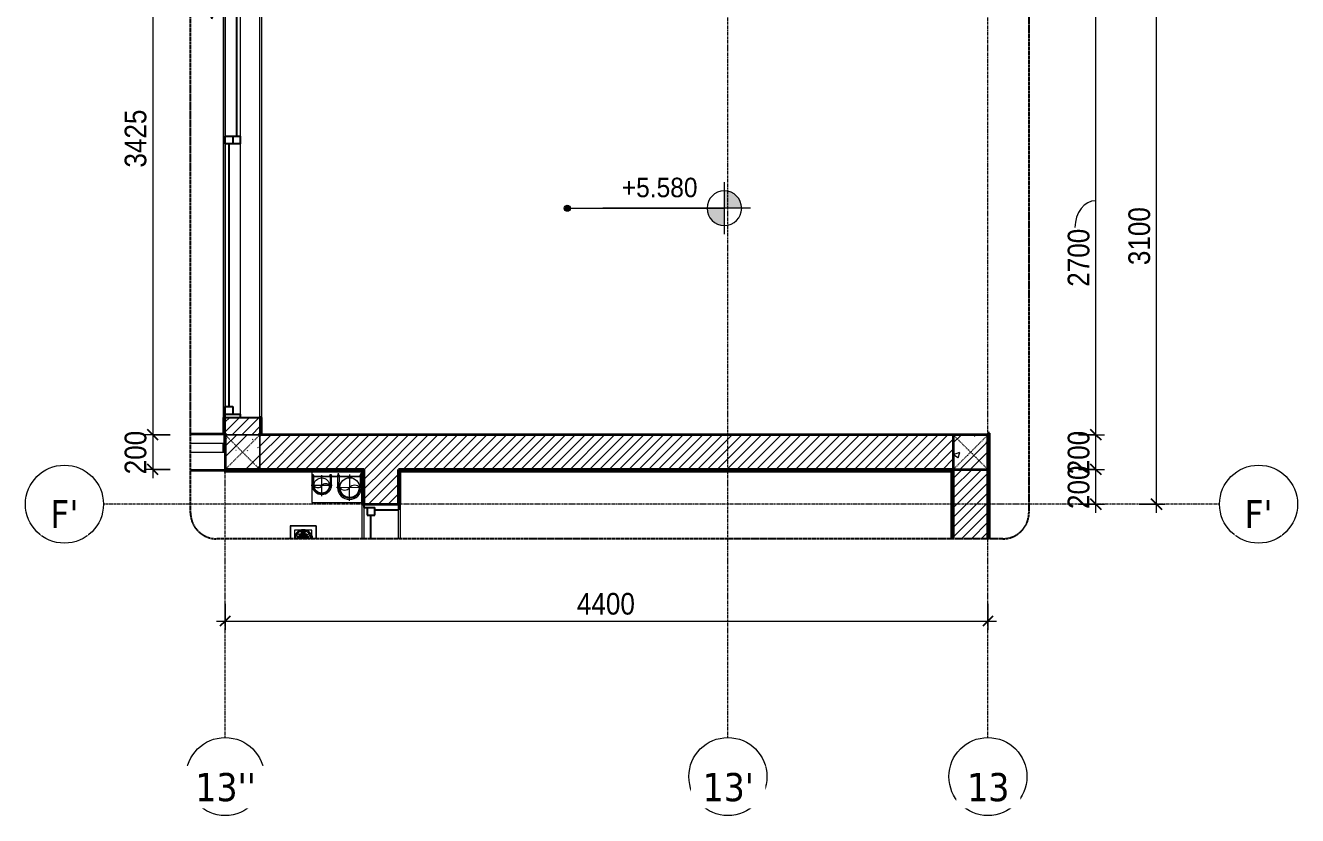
# Model space of a CAD drawing. Header units: millimetres. Extents: x 110757 to 149279, y 2002 to 54990.
# Drawn here: x 127592 to 134930, y 43540 to 48099 of the extents above; entities that cross this region are included whole.
import ezdxf

# ---------------------------------------------------------------- set-up
doc = ezdxf.new("R2010")
doc.units = ezdxf.units.MM
for name, pattern in [('Dash', [6, 3, -3]), ('Dash - Tight', [4.5, 3, -1.5]), ('Grid Line', [22.225, 12.7, -3.175, 3.175, -3.175]), ('Hidden', [7.14375, 4.7625, -2.38125]), ('IMPORT-CENTER _2_', [40.64, 25.4, -5.08, 5.08, -5.08])]:
    doc.linetypes.add(name, pattern=pattern)
for name, color, linetype, lineweight in [('0-2', 10, 'Continuous', 5), ('A-ANNO-DIMS', 211, 'Continuous', 9), ('A-ANNO-DIMS-50', 211, 'Continuous', 9), ('A-DETL-GENF-1', 92, 'Dash - Tight', 18), ('A-DETL-GENF-2', 92, 'Hidden', 25), ('A-DETL-MBND-1', 253, 'Continuous', 18), ('A-FLOR-HRAL', 11, 'Continuous', 18), ('A-FLOR-HRAL-1', 11, 'Continuous', 25), ('A-GLAZ', 151, 'Continuous', 18), ('A-GLAZ-1', 151, 'Continuous', 25), ('A-WALL', 113, 'Continuous', 18), ('A-WALL-1', 113, 'Continuous', 35), ('A-WALL-PATT-1', 111, 'Continuous', 18), ('A-WALL-PATT-2', 250, 'Continuous', 18), ('G-ANNO-DIMS', 111, 'Continuous', 9), ('G-IMPT', 8, 'Continuous', 18), ('G-IMPT-3', 8, 'IMPORT-CENTER _2_', 18), ('I-WALL', 2, 'Continuous', 18), ('I-WALL-1', 7, 'Continuous', 35), ('I-WALL-2', 2, 'Continuous', 35), ('I-WALL-3', 250, 'Continuous', 18), ('M-EQPM', 50, 'Continuous', 18), ('M-EQPM-1', 250, 'Continuous', 18), ('S-COLS', 52, 'Continuous', 18), ('S-COLS-3', 52, 'Dash', 18), ('S-COLS-4', 254, 'Continuous', 18), ('S-COLS-5', 52, 'Continuous', 35), ('S-COLS-HDLN', 52, 'Dash', 18), ('S-COLS-HDLN-1', 254, 'Continuous', 18), ('S-GRID-1', 1, 'Grid Line', 9), ('S-GRID-IDEN', 1, 'Continuous', 9)]:
    doc.layers.add(name, color=color, linetype=linetype, lineweight=lineweight)
doc.styles.add('Arial_1', font='arial.ttf', dxfattribs={"width": 0.9, "height": 112.5})
doc.styles.add('Tahoma_B', font='tahomabd.ttf', dxfattribs={"height": 162.5})
doc.styles.add('UTM Avo', font='', dxfattribs={"width": 0.9, "height": 125})
doc.styles.get('UTM Avo').set_extended_font_data('UTM Avo')
doc.dimstyles.new('1_Dim_chi_tiet_2_5', dxfattribs={"dimscale": 304.8, "dimtxt": 124.912619, "dimasz": 0.19685, "dimexe": 0.164042, "dimexo": 0.0625, "dimgap": 0.016404, "dimtad": 1, "dimdec": 0, "dimrnd": 5, "dimzin": 0, "dimdsep": 46, "dimtxsty": 'UTM Avo', "dimblk1": 'OBLIQUE', "dimblk2": 'OBLIQUE', "dimsah": 1, "dimcen": 0.09, "dimdle": 0.164042, "dimazin": 0, "dimtfac": 1, "dimtdec": 4, "dimtix": 1, "dimtmove": 0, "dimatfit": 3, "dimfxl": 0.328084, "dimfxlon": 1, "dimtvp": 1, "dimtolj": 1, "dimtzin": 0, "dimarcsym": 2})
doc.dimstyles.new('1_Dim_chi_tiet_2_5_1', dxfattribs={"dimscale": 304.8, "dimtxt": 124.912619, "dimasz": 0.19685, "dimexe": 0.164042, "dimexo": 0.0625, "dimgap": 0.016404, "dimtad": 1, "dimdec": 0, "dimrnd": 5, "dimzin": 0, "dimdsep": 46, "dimtxsty": 'UTM Avo', "dimblk1": 'OBLIQUE', "dimblk2": 'OBLIQUE', "dimsah": 1, "dimcen": 0.09, "dimdle": 0.164042, "dimazin": 0, "dimtfac": 1, "dimtdec": 4, "dimtix": 1, "dimtmove": 1, "dimatfit": 3, "dimfxl": 0.328084, "dimfxlon": 1, "dimtvp": 1, "dimtolj": 1, "dimtzin": 0, "dimarcsym": 2})
pattern_1 = [(45, (0, 0), (-26.516504, 26.516504), [])]
pattern_2 = [(45, (16691.427, 0), (-28.284271, 28.284271), [])]
pattern_3 = [(45, (16691.427, 0), (-26.516504, 26.516504), [])]
pattern_4 = [(50, (-116352.56, -45636.94), (364.3679, -31.8783), [38.1, -419.1]), (355, (-116352.56, -45636.94), (-70.4859, 382.1133), [30.48, -335.28]), (100.451, (-116322.2, -45639.6), (293.885, 350.2334), [32.38, -356.18]), (46.184, (-116352.56, -45535.34), (542.1585, -84.0858), [57.15, -628.65]), (96.636, (-116307.4, -45542.34), (474.805, 494.8554), [48.57, -534.27]), (351.184, (-116352.56, -45535.34), (474.8102, 494.85), [45.72, -502.92]), (21, (-116301.76, -45560.74), (303.2285, -204.53046), [38.1, -419.1]), (326, (-116301.76, -45560.74), (123.6039, 368.376), [30.48, -335.28]), (71.451, (-116276.5, -45577.78), (426.8341, 163.8427), [32.38, -356.18]), (37.5, (-116352.56, -45636.94), (6.17665, 169.11015), [3.353, -327.863, 3.353, -673.557]), (37.5, (-116352.56, -45636.94), (6.17665, 169.11015), [-334.569, -337.007, 3.353, -333.197]), (7.5, (-116352.56, -45636.94), (133.63888, 200.3615), [3.353, -190.703, 3.353, -320.243, -128.27]), (7.5, (-116352.56, -45636.94), (133.63888, 200.3615), [-517.652, 3.353, -124.917]), (327.5, (-116465.85, -45636.94), (271.18182, -11.45836), [3.353, -123.647, 3.353, -918.667]), (327.5, (-116465.85, -45636.94), (271.18182, -11.45836), [-130.353, -392.887, 3.353, -522.427]), (317.5, (-116516.65, -45636.94), (296.2585, 50.85285), [3.353, -161.747, 3.353, -633.171]), (317.5, (-116516.65, -45636.94), (296.2585, 50.85285), [-168.453, -259.791, 3.353, -370.027]), (45, (-116352.56, -45636.94), (-125.72359, 125.72359), []), (45, (-116352.56, -45446.44), (-125.72359, 125.72359), [])]
pattern_5 = [(50, (16691.43, 0), (364.3679, -31.8783), [38.1, -419.1]), (355, (16691.43, 0), (-70.4859, 382.1133), [30.48, -335.28]), (100.451, (16721.8, -2.66), (293.885, 350.2334), [32.38, -356.18]), (46.184, (16691.43, 101.6), (542.1585, -84.0858), [57.15, -628.65]), (96.636, (16736.6, 94.6), (474.805, 494.8554), [48.57, -534.27]), (351.184, (16691.4, 101.6), (474.8102, 494.85), [45.72, -502.92]), (21, (16742.23, 76.2), (303.2285, -204.53046), [38.1, -419.1]), (326, (16742.23, 76.2), (123.6039, 368.376), [30.48, -335.28]), (71.451, (16767.5, 59.16), (426.8341, 163.8427), [32.38, -356.18]), (37.5, (16691.43, 0), (6.17665, 169.11015), [3.353, -327.863, 3.353, -337.007, -336.55]), (37.5, (16691.43, 0), (6.17665, 169.11015), [-671.576, 3.353, -333.197]), (7.5, (16691.43, 0), (133.63888, 200.3615), [3.353, -190.703, 3.353, -320.243, -128.27]), (7.5, (16691.43, 0), (133.63888, 200.3615), [-517.652, 3.353, -124.917]), (327.5, (16578.14, 0), (271.18182, -11.45836), [3.353, -123.647, 3.353, -392.887, -525.78]), (327.5, (16578.14, 0), (271.18182, -11.45836), [-523.24, 3.353, -522.427]), (317.5, (16527.34, 0), (296.2585, 50.85285), [3.353, -161.747, 3.353, -259.791, -373.38]), (317.5, (16527.34, 0), (296.2585, 50.85285), [-428.244, 3.353, -370.027]), (45, (16691.43, 0), (-125.72359, 125.72359), []), (45, (16691.43, 190.5), (-125.72359, 125.72359), [])]

# ---------------------------------------------------------------- blocks, each defined once
blk = doc.blocks.new('THU NUOC - THU NUOC-461820-TKCS_THANG MÁY TM3 - MẶT BẰNG TẦNG 2-8')
at = {"layer": 'A-DETL-MBND-1'}
for p, q in [((-66.3, -4.4), (-66.3, -79.4)), ((-41.3, -4.4), (-41.3, -54.4)), ((-41.3, -54.4), (58.7, -54.4)), ((0.7, -7.2), (-23.3, -7.2)), ((-23.3, -13.6), (40.9, -13.6)), ((40.9, -19.6), (-23.3, -19.6)), ((-11, -26.1), (28.5, -26.1)), ((28.5, -32.1), (-11, -32.1)), ((-1.1, -38.5), (18.5, -38.5)), ((18.5, -44.5), (-1.1, -44.5)), ((0.7, -4.4), (0.7, -7.2)), ((16.7, -7.2), (16.7, -4.4)), ((40.9, -7.2), (16.7, -7.2)), ((58.7, -54.4), (58.7, -4.4)), ((83.7, -79.4), (83.7, -4.4)), ((-66.3, -79.4), (83.7, -79.4))]:
    blk.add_line(p, q, dxfattribs=at)
for centre, radius, start, end in [((8.7, -4.4), 45, 180, 360), ((8.7, -4.4), 45, 180, 360), ((-23.3, -16.6), 3, 90, 270), ((-23.3, -4.2), 3, 195, 270), ((-11, -29.1), 3, 90, 270), ((-1.1, -41.5), 3, 90, 270), ((18.5, -41.5), 3, 270, 90), ((28.5, -29.1), 3, 270, 90), ((40.9, -4.2), 3, 270, 345), ((40.9, -16.6), 3, 270, 90)]:
    blk.add_arc(centre, radius, start, end, dxfattribs=at)
blk = doc.blocks.new('NCV_TKTC_TANG 2_rvt-3-TKCS_THANG MÁY TM3 - MẶT BẰNG TẦNG 2-8')
at = {"layer": 'A-WALL-PATT-2'}
h = blk.add_hatch(dxfattribs=at)
h.set_pattern_fill('FP_3', color=256, style=0, pattern_type=2)
h.set_pattern_definition(pattern_1)
h.paths.add_polyline_path([(112842.6, 45526.9), (112842.6, 45536.9), (112047.5, 45536.9), (112047.5, 45526.9), (112516.8, 45526.9)])
h = blk.add_hatch(dxfattribs=at)
h.set_pattern_fill('FP_3', color=256, style=0, pattern_type=2)
h.set_pattern_definition(pattern_1)
h.paths.add_polyline_path([(112852.6, 45336.9), (112852.6, 45536.9), (112842.6, 45536.9), (112842.6, 45336.9)])
h = blk.add_hatch(dxfattribs=at)
h.set_pattern_fill('FP_3', color=256, style=0, pattern_type=2)
h.set_pattern_definition(pattern_1)
h.paths.add_polyline_path([(116242.6, 45526.9), (116242.6, 45536.9), (113052.6, 45536.9), (113052.6, 45526.9), (114221.2, 45526.9)])
h = blk.add_hatch(dxfattribs=at)
h.set_pattern_fill('FP_3', color=256, style=0, pattern_type=2)
h.set_pattern_definition(pattern_1)
h.paths.add_polyline_path([(113062.6, 45336.9), (113062.6, 45526.9), (113052.6, 45526.9), (113052.6, 45336.9)])
h = blk.add_hatch(dxfattribs=at)
h.set_pattern_fill('FP_3', color=256, style=0, pattern_type=2)
h.set_pattern_definition(pattern_1)
h.paths.add_polyline_path([(116246.5, 45137.4), (116252.6, 45137.4), (116252.6, 45536.9), (116242.6, 45536.9), (116242.6, 45137.4)])
at = {"layer": 'I-WALL-1'}
for p, q in [((112842.6, 45536.9), (112047.5, 45536.9)), ((112047.5, 45536.9), (112047.5, 45526.9)), ((112047.5, 45526.9), (112842.6, 45526.9)), ((112852.6, 45536.9), (112842.6, 45536.9)), ((112842.6, 45526.9), (112842.6, 45336.9)), ((112852.6, 45336.9), (112852.6, 45536.9)), ((116242.6, 45536.9), (113052.6, 45536.9)), ((113052.6, 45536.9), (113052.6, 45526.9)), ((113052.6, 45526.9), (113052.6, 45336.9)), ((113062.6, 45526.9), (116242.6, 45526.9)), ((113062.6, 45336.9), (113062.6, 45526.9)), ((116252.6, 45536.9), (116242.6, 45536.9)), ((116242.6, 45526.9), (116242.6, 45137.4)), ((116252.6, 45137.4), (116252.6, 45536.9)), ((112842.6, 45336.9), (112852.6, 45336.9)), ((113052.6, 45336.9), (113062.6, 45336.9))]:
    blk.add_line(p, q, dxfattribs=at)
at = {"layer": 'I-WALL-3'}
for p, q in [((111852.6, 45536.9), (112047.5, 45536.9)), ((112047.5, 45526.9), (111852.6, 45526.9)), ((112842.6, 45137.4), (112842.6, 45336.9)), ((112852.6, 45336.9), (112852.6, 45137.4)), ((113052.6, 45137.4), (113052.6, 45336.9)), ((113062.6, 45336.9), (113062.6, 45137.4))]:
    blk.add_line(p, q, dxfattribs=at)
at = {"layer": 'M-EQPM-1', "rotation": 180}
blk.add_blockref('THU NUOC - THU NUOC-461820-TKCS_THANG MÁY TM3 - MẶT BẰNG TẦNG 2-8', (112511.3, 45132.9), dxfattribs=at)
blk = doc.blocks.new('1_FAMILY RVT - W01-WxH 1400x3200xmm-489780-TKCS_THANG MÁY TM3 - MẶT BẰNG TẦNG 2-8')
at = {"layer": 'A-GLAZ'}
for p, q in [((698.4, 172.39), (749.2, 197.79)), ((698.4, 172.39), (749.2, 146.99)), ((698.4, 172.39), (901.6, 172.39)), ((1600, 96.19), (-1600, 96.19)), ((-1536.5, 96.19), (-22.225, 96.19)), ((22.225, 96.19), (1580.95, 96.19)), ((-1580.95, 7.29), (-22.225, 7.29)), ((22.225, 7.29), (1536.5, 7.29)), ((-1600, -103.81), (1600, -103.81))]:
    blk.add_line(p, q, dxfattribs=at)
at = {"layer": 'A-GLAZ-1'}
for p, q in [((-1600, 96.19), (-1600, -103.81)), ((-1600, 96.19), (-1536.5, 96.19)), ((-1580.95, 96.19), (-1580.95, 7.29)), ((-1536.5, 96.19), (-1536.5, 51.74)), ((-1536.5, 73.965), (-22.225, 73.965)), ((-22.225, 7.29), (-22.225, 96.19)), ((-22.225, 96.19), (22.225, 96.19)), ((22.225, 96.19), (22.225, 7.29)), ((1580.95, 96.19), (1600, 96.19)), ((1580.95, 96.19), (1580.95, 7.29)), ((1600, -103.81), (1600, 96.19)), ((-1600, 7.29), (-1580.95, 7.29)), ((-1536.5, 51.74), (-1580.95, 51.74)), ((22.225, 51.74), (-22.225, 51.74)), ((-22.225, 7.29), (22.225, 7.29)), ((22.225, 29.515), (1536.5, 29.515)), ((1536.5, 51.74), (1536.5, 7.29)), ((1580.95, 51.74), (1536.5, 51.74)), ((1536.5, 7.29), (1600, 7.29))]:
    blk.add_line(p, q, dxfattribs=at)
blk = doc.blocks.new('Railing - 50 x 10mm-1251311-TKCS_THANG MÁY TM3 - MẶT BẰNG TẦNG 2-8')
at = {"layer": 'A-FLOR-HRAL-1'}
for p, q in [((25, 5), (-25, 5)), ((-25, 5), (-25, -5)), ((25, -5), (25, 5)), ((-25, -5), (25, -5))]:
    blk.add_line(p, q, dxfattribs=at)
blk = doc.blocks.new('Railing - Railing-1262560-TKCS_THANG MÁY TM3 - MẶT BẰNG TẦNG 2-8')
at = {"layer": 'A-FLOR-HRAL'}
for p, q in [((112042.6, 45687), (111852.6, 45687)), ((111852.6, 45637), (112042.6, 45637))]:
    blk.add_line(p, q, dxfattribs=at)
at = {"extrusion": (0, 0, -1), "zscale": -1, "rotation": 270}
blk.add_blockref('Railing - 50 x 10mm-1251311-TKCS_THANG MÁY TM3 - MẶT BẰNG TẦNG 2-8', (-112047.6, 45662), dxfattribs=at)
blk = doc.blocks.new('TKTC_XREF_251221_MB TANG 2-7 - TKTC_XREF_260130_MB TANG 2-5_dwg_FD-4746809-TKCS_THANG MÁY TM3 - MẶT BẰNG TẦNG 2-8')
at = {"layer": 'G-IMPT'}
blk.add_line((-75, -1.6), (-75, -75), dxfattribs=at)
at = {"layer": 'G-IMPT', "flags": 128}
blk.add_lwpolyline([(-75, -75), (75, -75), (75, -1.6)], dxfattribs=at)
at = {"layer": 'G-IMPT'}
blk.add_arc((0, 0), 53.3, 181.82999, 358.17001, dxfattribs=at)
at = {"layer": 'M-EQPM'}
for p, q in [((-1.6, -1.6), (-37.7, -37.7)), ((0, -1.6), (0, -53.3)), ((1.6, -1.6), (37.7, -37.7))]:
    blk.add_line(p, q, dxfattribs=at)
blk = doc.blocks.new('TKTC_XREF_251221_MB TANG 2-7 - TKTC_XREF_260130_MB TANG 2-5_dwg_$cc-4746808-TKCS_THANG MÁY TM3 - MẶT BẰNG TẦNG 2-8')
at = {"layer": 'G-IMPT-3'}
for p, q in [((0, -0.631), (0, 0.673)), ((-0.673, 0), (0.673, 0))]:
    blk.add_line(p, q, dxfattribs=at)
at = {"layer": 'M-EQPM'}
blk.add_circle((0, 0), 0.5, dxfattribs=at)
for centre, radius, start, end in [((0, 0), 0.5, 90, 270), ((0.188, 0.25), 0.313, 126.8699, 233.1301), ((-0.188, -0.25), 0.313, 306.8699, 53.1301)]:
    blk.add_arc(centre, radius, start, end, dxfattribs=at)
blk = doc.blocks.new('TKTC_XREF_251221_MB TANG 2-7 - TKTC_XREF_260130_MB TANG 2-5_dwg_CUM U_DN100-4746796-TKCS_THANG MÁY TM3 - MẶT BẰNG TẦNG 2-8')
at = {"layer": 'G-IMPT'}
blk.add_hatch(color=256, dxfattribs=at).paths.add_polyline_path([(61, 0), (58.9, 15.8), (52.8, 30.5), (43.1, 43.1), (30.5, 52.8), (15.8, 58.9), (0, 61), (0, 57), (14.8, 55.1), (28.5, 49.4), (40.3, 40.3), (49.4, 28.5), (55.1, 14.8), (57, 0), (55.1, -14.8), (49.4, -28.5), (40.3, -40.3), (28.5, -49.4), (14.8, -55.1), (0, -57), (0, -61), (15.8, -58.9), (30.5, -52.8), (43.1, -43.1), (52.8, -30.5), (58.9, -15.8)])
for p, q in [((-79.1, 66.6), (-79.1, 63.4)), ((-76.6, 66.6), (-76.6, 63.4)), ((-74.6, 66.6), (-74.6, 63.4)), ((-72.7, 69.3), (-72.7, 60.7)), ((-66.9, 67.9), (-71.7, 67.9)), ((-66.9, 62.1), (-71.7, 62.1)), ((-66.9, 70.8), (-66.9, 72.5)), ((-65, 69), (0, 69)), ((-79.1, -63.4), (-79.1, -66.6)), ((-76.6, -63.4), (-76.6, -66.6)), ((-74.6, -63.4), (-74.6, -66.6)), ((-72.7, -60.7), (-72.7, -69.3)), ((-66.9, -62.1), (-71.7, -62.1)), ((-66.9, -67.9), (-71.7, -67.9)), ((-65, -69), (0, -69))]:
    blk.add_line(p, q, dxfattribs=at)
at = {"layer": 'G-IMPT', "flags": 128}
for points in [[(-72.7, 67.6), (-78.1, 67.6), (-78.1, 62.4), (-72.7, 62.4)], [(-71.7, 59.2), (-66.9, 59.2), (-66.9, 70.8), (-71.7, 70.8)], [(-65, 72.6), (-65, 57.3), (-66.9, 57.3), (-66.9, 59.2)], [(-65, 61), (0, 61), (0, 57)], [(-72.7, -62.4), (-78.1, -62.4), (-78.1, -67.6), (-72.7, -67.6)], [(-71.7, -70.8), (-66.9, -70.8), (-66.9, -59.2), (-71.7, -59.2)], [(-66.9, -59.2), (-66.9, -57.3), (-65, -57.3), (-65, -72.7), (-66.9, -72.7), (-66.9, -70.8)], [(-65, -61), (0, -61), (0, -57)]]:
    blk.add_lwpolyline(points, dxfattribs=at)
at = {"layer": 'G-IMPT'}
for centre, radius, start, end in [((-78.1, 66.6), 0.96, 90, 180), ((-78.1, 63.4), 0.96, 180, 270), ((-71.1, 69.3), 1.56, 112.61986, 247.38014), ((-67.9, 65), 4.8, 143.1301, 216.8699), ((-71.1, 60.7), 1.56, 112.61986, 247.38014), ((0, 0), 69, 270, 90), ((0, 0), 61, 270, 90), ((0, 0), 57, 270, 90), ((-78.1, -63.4), 0.96, 90, 180), ((-78.1, -66.6), 0.96, 180, 270), ((-71.1, -60.7), 1.56, 112.61986, 247.38014), ((-67.9, -65), 4.8, 143.1301, 216.8699), ((-71.1, -69.3), 1.56, 112.61986, 247.38014)]:
    blk.add_arc(centre, radius, start, end, dxfattribs=at)
blk = doc.blocks.new('TKTC_XREF_251221_MB TANG 2-7 - TKTC_XREF_260130_MB TANG 2-5_dwg_$cc-4746798-TKCS_THANG MÁY TM3 - MẶT BẰNG TẦNG 2-8')
at = {"layer": 'G-IMPT-3'}
for p, q in [((-0.673, 0), (0.673, 0)), ((0, -0.673), (0, 0.673))]:
    blk.add_line(p, q, dxfattribs=at)
at = {"layer": 'M-EQPM'}
blk.add_circle((0, 0), 0.5, dxfattribs=at)
for centre, radius, start, end in [((0, 0), 0.5, 90, 270), ((0.188, 0.25), 0.313, 126.8699, 233.1301), ((-0.188, -0.25), 0.313, 306.8699, 53.1301)]:
    blk.add_arc(centre, radius, start, end, dxfattribs=at)
blk = doc.blocks.new('TKTC_XREF_251221_MB TANG 2-7 - TKTC_XREF_260130_MB TANG 2-5_dwg_CUM U_DN100-V5-TKCS_THANG MÁY TM3 - MẶT BẰNG TẦNG 2-8')
at = {"layer": 'G-IMPT'}
blk.add_hatch(color=256, dxfattribs=at).paths.add_polyline_path([(61, 0), (58.9, -15.8), (52.8, -30.5), (43.1, -43.1), (30.5, -52.8), (15.8, -58.9), (0, -61), (0, -57), (14.8, -55.1), (28.5, -49.4), (40.3, -40.3), (49.4, -28.5), (55.1, -14.8), (57, 0), (55.1, 14.8), (49.4, 28.5), (40.3, 40.3), (28.5, 49.4), (14.8, 55.1), (0, 57), (0, 61), (15.8, 58.9), (30.5, 52.8), (43.1, 43.1), (52.8, 30.5), (58.9, 15.8)])
for p, q in [((-79.1, 66.6), (-79.1, 63.4)), ((-76.6, 66.6), (-76.6, 63.4)), ((-74.6, 66.6), (-74.6, 63.4)), ((-72.7, 69.3), (-72.7, 60.7)), ((-66.9, 67.9), (-71.7, 67.9)), ((-66.9, 62.1), (-71.7, 62.1)), ((-65, 69), (0, 69)), ((-79.1, -63.4), (-79.1, -66.6)), ((-76.6, -63.4), (-76.6, -66.6)), ((-74.6, -63.4), (-74.6, -66.6)), ((-72.7, -60.7), (-72.7, -69.3)), ((-66.9, -62.1), (-71.7, -62.1)), ((-66.9, -67.9), (-71.7, -67.9)), ((-65, -69), (0, -69))]:
    blk.add_line(p, q, dxfattribs=at)
at = {"layer": 'G-IMPT', "flags": 128}
for points in [[(-72.7, 67.6), (-78.1, 67.6), (-78.1, 62.4), (-72.7, 62.4)], [(-71.7, 59.2), (-66.9, 59.2), (-66.9, 70.8), (-71.7, 70.8)], [(-66.9, 70.8), (-66.9, 72.7), (-65, 72.7), (-65, 57.3), (-66.9, 57.3), (-66.9, 59.2)], [(-65, 61), (0, 61), (0, 57)], [(-72.7, -62.4), (-78.1, -62.4), (-78.1, -67.6), (-72.7, -67.6)], [(-71.7, -70.8), (-66.9, -70.8), (-66.9, -59.2), (-71.7, -59.2)], [(-66.9, -59.2), (-66.9, -57.3), (-65, -57.3), (-65, -72.7), (-66.9, -72.7), (-66.9, -70.8)], [(-65, -61), (0, -61), (0, -57)]]:
    blk.add_lwpolyline(points, dxfattribs=at)
at = {"layer": 'G-IMPT'}
for centre, radius, start, end in [((-78.1, 66.6), 0.96, 90, 180), ((-78.1, 63.4), 0.96, 180, 270), ((-71.1, 69.3), 1.56, 112.61986, 247.38014), ((-67.9, 65), 4.8, 143.1301, 216.8699), ((-71.1, 60.7), 1.56, 112.61986, 247.38014), ((0, 0), 69, 270, 90), ((0, 0), 61, 270, 90), ((0, 0), 57, 270, 90), ((-78.1, -63.4), 0.96, 90, 180), ((-78.1, -66.6), 0.96, 180, 270), ((-71.1, -60.7), 1.56, 112.61986, 247.38014), ((-67.9, -65), 4.8, 143.1301, 216.8699), ((-71.1, -69.3), 1.56, 112.61986, 247.38014)]:
    blk.add_arc(centre, radius, start, end, dxfattribs=at)
blk = doc.blocks.new('TKTC_XREF_251221_MB TANG 2-7 - TKTC_XREF_251221_MB TANG 2-7-2039446-TKCS_THANG MÁY TM3 - MẶT BẰNG TẦNG 2-8')
at = {"layer": 'M-EQPM'}
for p, q in [((78899.8, 28290), (78899.8, 28260.1)), ((78899.8, 28260.1), (79190, 28260.1)), ((78899.8, 28260.1), (78899.8, 28110.2)), ((79190, 28260.1), (78899.8, 28260.1)), ((78899.8, 28110.2), (79190, 28110.2))]:
    blk.add_line(p, q, dxfattribs=at)
for name, p, xscale, yscale, zscale, rotation in [('TKTC_XREF_251221_MB TANG 2-7 - TKTC_XREF_260130_MB TANG 2-5_dwg_$cc-4746798-TKCS_THANG MÁY TM3 - MẶT BẰNG TẦNG 2-8', (78957.3, 28206.8), 90.00000000005123, 90.00000000005123, 90.00000000005123, 89.99999999878479), ('TKTC_XREF_251221_MB TANG 2-7 - TKTC_XREF_260130_MB TANG 2-5_dwg_$cc-4746808-TKCS_THANG MÁY TM3 - MẶT BẰNG TẦNG 2-8', (79118.3, 28195.4), 113.7150000000071, 113.7150000000071, 113.7150000000071, 89.80198045694691), ('TKTC_XREF_251221_MB TANG 2-7 - TKTC_XREF_260130_MB TANG 2-5_dwg_CUM U_DN100-4746796-TKCS_THANG MÁY TM3 - MẶT BẰNG TẦNG 2-8', (79117.4, 28195.4), 0.9975000000000006, 0.9975000000000006, 0.9975000000000006, 269.803963131495)]:
    blk.add_blockref(name, p, dxfattribs=dict(xscale=xscale, yscale=yscale, zscale=zscale, rotation=rotation))
at = {"extrusion": (0, 0, -1), "xscale": 0.7894736842105227, "yscale": 0.7894736842105227, "zscale": -0.7894736842105227, "rotation": 269.9999999996207}
blk.add_blockref('TKTC_XREF_251221_MB TANG 2-7 - TKTC_XREF_260130_MB TANG 2-5_dwg_CUM U_DN100-V5-TKCS_THANG MÁY TM3 - MẶT BẰNG TẦNG 2-8', (-78957.3, 28208.8), dxfattribs=at)
at = {"rotation": 180}
blk.add_blockref('TKTC_XREF_251221_MB TANG 2-7 - TKTC_XREF_260130_MB TANG 2-5_dwg_FD-4746809-TKCS_THANG MÁY TM3 - MẶT BẰNG TẦNG 2-8', (78851, 27898.8), dxfattribs=at)
blk = doc.blocks.new('M_Fixed - 600 x 1400mm-2135864-TKCS_THANG MÁY TM3 - MẶT BẰNG TẦNG 2-8')
at = {"layer": 'A-GLAZ-1'}
for p, q in [((237, 94), (237, 50)), ((281, 94), (237, 94)), ((281, 113), (281, 50)), ((298.9, 113), (281, 113)), ((100.4, 72), (237, 72)), ((237, 50), (281, 50)), ((268, 50), (268, -87)), ((300, -87), (268, -87))]:
    blk.add_line(p, q, dxfattribs=at)
blk = doc.blocks.new('G1_SOF - BO TRU - 200x200-3052400-TKCS_THANG MÁY TM3 - MẶT BẰNG TẦNG 2-8')
at = {"layer": 'S-COLS-HDLN-1'}
h = blk.add_hatch(dxfattribs=at)
h.set_pattern_fill('FP_5', color=256, style=0, pattern_type=2)
h.set_pattern_definition(pattern_4)
h.paths.add_polyline_path([(100, -100), (100, 100), (-100, 100), (-100, -100)])
h = blk.add_hatch(dxfattribs=at)
h.set_pattern_fill('FP_5', color=256, style=0, pattern_type=2)
h.set_pattern_definition(pattern_4)
h.paths.add_polyline_path([(100, -100), (100, 100), (-100, 100), (-100, -100)])
at = {"layer": 'S-COLS-5'}
for p, q in [((100, 100), (-100, 100)), ((-100, 100), (-100, -100)), ((100, -100), (100, 100)), ((-100, -100), (100, -100))]:
    blk.add_line(p, q, dxfattribs=at)
at = {"layer": 'S-COLS-HDLN'}
for p, q in [((100, 100), (-100, -100)), ((-100, 100), (100, -100))]:
    blk.add_line(p, q, dxfattribs=at)
blk = doc.blocks.new('G1_SOF - BO TRU - 200x200-V6-TKCS_THANG MÁY TM3 - MẶT BẰNG TẦNG 2-8')
at = {"layer": 'S-COLS-HDLN'}
for p, q in [((-100, 100), (100, -100)), ((100, 100), (-100, -100))]:
    blk.add_line(p, q, dxfattribs=at)
blk = doc.blocks.new('BORDER VIEW - BORDER VIEW-2485208-TKCS_THANG MÁY TM3 - MẶT BẰNG TẦNG 2-8')
at = {"layer": 'A-DETL-GENF-2'}
for p, q in [((0, 150), (0, 8580.4)), ((4836.5, 8580.4), (4836.5, 150)), ((4686.5, 0), (150, 0))]:
    blk.add_line(p, q, dxfattribs=at)
for centre, start, end in [((150, 150), 180, 270), ((4686.5, 150), 270, 0)]:
    blk.add_arc(centre, 150, start, end, dxfattribs=at)
blk = doc.blocks.new('Grid - M_Grid Head - Circle-353313-TKCS_THANG MÁY TM3 - MẶT BẰNG TẦNG 2-8')
at = {"layer": 'S-GRID-IDEN'}
blk.add_circle((0, 0), 4.5, dxfattribs=at)
blk = doc.blocks.new('DIMBLOCK57-TKCS_THANG MÁY TM3 - MẶT BẰNG TẦNG 2-8')
at = {"layer": 'A-ANNO-DIMS-50'}
for p, q in [((133666.6, 45537.4), (133816.6, 45537.4)), ((133766.6, 45537.4), (133666.6, 45537.4)), ((133766.6, 45286.9), (133766.6, 45537.4)), ((133666.6, 45336.9), (133816.6, 45336.9)), ((133766.6, 45336.9), (133666.6, 45336.9))]:
    blk.add_line(p, q, dxfattribs=at)
at = {"layer": 'A-ANNO-DIMS-50', "lineweight": 25}
for p, q in [((133766.6, 45537.4), (133736.6, 45567.4)), ((133766.6, 45537.4), (133796.6, 45507.4)), ((133766.6, 45336.9), (133736.6, 45366.9)), ((133766.6, 45336.9), (133796.6, 45306.9))]:
    blk.add_line(p, q, dxfattribs=at)
at = {"layer": 'A-ANNO-DIMS-50', "color": 0, "insert": (133604.2, 45308.8), "char_height": 125, "width": 308.118, "attachment_point": 1, "rotation": 90, "line_spacing_factor": 1.110334, "style": 'UTM Avo'}
blk.add_mtext('200', dxfattribs=at)
blk = doc.blocks.new('_Oblique')
at = {"color": 0, "linetype": 'ByBlock', "lineweight": -2}
blk.add_line((-0.5, -0.5), (0.5, 0.5), dxfattribs=at)
blk = doc.blocks.new('DIMBLOCK58-TKCS_THANG MÁY TM3 - MẶT BẰNG TẦNG 2-8')
at = {"layer": 'A-ANNO-DIMS-50'}
for p, q in [((133666.6, 45737.4), (133816.6, 45737.4)), ((133766.6, 45737.4), (133666.6, 45737.4)), ((133766.6, 45537.4), (133766.6, 45737.4)), ((133666.6, 45537.4), (133816.6, 45537.4)), ((133766.6, 45537.4), (133666.6, 45537.4))]:
    blk.add_line(p, q, dxfattribs=at)
at = {"layer": 'A-ANNO-DIMS-50', "lineweight": 25}
for p, q in [((133766.6, 45737.4), (133736.6, 45767.4)), ((133766.6, 45737.4), (133796.6, 45707.4)), ((133766.6, 45537.4), (133736.6, 45567.4)), ((133766.6, 45537.4), (133796.6, 45507.4))]:
    blk.add_line(p, q, dxfattribs=at)
at = {"layer": 'A-ANNO-DIMS-50', "color": 0, "insert": (133604.2, 45509), "char_height": 125, "width": 308.118, "attachment_point": 1, "rotation": 90, "line_spacing_factor": 1.110334, "style": 'UTM Avo'}
blk.add_mtext('200', dxfattribs=at)
blk = doc.blocks.new('DIMBLOCK59-TKCS_THANG MÁY TM3 - MẶT BẰNG TẦNG 2-8')
at = {"layer": 'A-ANNO-DIMS-50'}
for p, q in [((133666.6, 48436.9), (133816.6, 48436.9)), ((133766.6, 48436.9), (133666.6, 48436.9)), ((133766.6, 45737.4), (133766.6, 48436.9)), ((133666.6, 45737.4), (133816.6, 45737.4)), ((133766.6, 45737.4), (133666.6, 45737.4))]:
    blk.add_line(p, q, dxfattribs=at)
at = {"layer": 'A-ANNO-DIMS-50', "lineweight": 25}
for p, q in [((133766.6, 48436.9), (133736.6, 48466.9)), ((133766.6, 48436.9), (133796.6, 48406.9)), ((133766.6, 45737.4), (133736.6, 45767.4)), ((133766.6, 45737.4), (133796.6, 45707.4))]:
    blk.add_line(p, q, dxfattribs=at)
at = {"layer": 'A-ANNO-DIMS-50'}
blk.add_ellipse((133766.6, 46933.4), major_axis=(0, 153.8), ratio=0.784701, start_param=0, end_param=1.570796, dxfattribs=at)
at = {"layer": 'A-ANNO-DIMS-50', "color": 0, "insert": (133604.2, 46591), "char_height": 125, "width": 410.824, "attachment_point": 1, "rotation": 90, "line_spacing_factor": 1.110334, "style": 'UTM Avo'}
blk.add_mtext('2700', dxfattribs=at)
blk = doc.blocks.new('DIMBLOCK62-TKCS_THANG MÁY TM3 - MẶT BẰNG TẦNG 2-8')
at = {"layer": 'A-ANNO-DIMS-50'}
for p, q in [((134016.6, 48436.9), (134166.6, 48436.9)), ((134116.6, 48436.9), (134016.6, 48436.9)), ((134116.6, 45286.9), (134116.6, 48436.9)), ((134016.6, 45336.9), (134166.6, 45336.9)), ((134116.6, 45336.9), (134016.6, 45336.9))]:
    blk.add_line(p, q, dxfattribs=at)
at = {"layer": 'A-ANNO-DIMS-50', "lineweight": 25}
for p, q in [((134116.6, 48436.9), (134086.6, 48466.9)), ((134116.6, 48436.9), (134146.6, 48406.9)), ((134116.6, 45336.9), (134086.6, 45366.9)), ((134116.6, 45336.9), (134146.6, 45306.9))]:
    blk.add_line(p, q, dxfattribs=at)
at = {"layer": 'A-ANNO-DIMS-50', "color": 0, "insert": (133954.2, 46715.8), "char_height": 125, "width": 410.824, "attachment_point": 1, "rotation": 90, "line_spacing_factor": 1.110334, "style": 'UTM Avo'}
blk.add_mtext('3100', dxfattribs=at)
blk = doc.blocks.new('Spot Elevations - M_Spot Elevation - Target Filled-350595-TKCS_THANG MÁY TM3 - MẶT BẰNG TẦNG 2-8')
at = {"layer": 'G-ANNO-DIMS'}
h = blk.add_hatch(color=256, dxfattribs=at)
edge = h.paths.add_edge_path()
edge.add_line((0, 0), (-2, 0))
edge.add_arc((0, 0), 2, 90, 180, ccw=False)
edge.add_line((0, 2), (0, 0))
h = blk.add_hatch(color=256, dxfattribs=at)
edge = h.paths.add_edge_path()
edge.add_line((0, 0), (2, 0))
edge.add_arc((0, 0), 2, 270, 360, ccw=False)
edge.add_line((0, -2), (0, 0))
for p, q in [((0, -3), (0, 3)), ((-3, 0), (14, 0))]:
    blk.add_line(p, q, dxfattribs=at)
blk.add_circle((0, 0), 2, dxfattribs=at)
blk = doc.blocks.new('DIMBLOCK87-TKCS_THANG MÁY TM3 - MẶT BẰNG TẦNG 2-8')
at = {"layer": 'A-ANNO-DIMS-50', "lineweight": 25}
for p, q in [((128326.5, 49161.9), (128296.5, 49191.9)), ((128326.5, 49161.9), (128356.5, 49131.9)), ((128326.5, 45737.4), (128296.5, 45767.4)), ((128326.5, 45737.4), (128356.5, 45707.4))]:
    blk.add_line(p, q, dxfattribs=at)
at = {"layer": 'A-ANNO-DIMS-50'}
for p, q in [((128426.5, 49161.9), (128276.5, 49161.9)), ((128326.5, 49161.9), (128326.5, 45737.4)), ((128326.5, 49161.9), (128426.5, 49161.9)), ((128426.5, 45737.4), (128276.5, 45737.4)), ((128326.5, 45737.4), (128426.5, 45737.4))]:
    blk.add_line(p, q, dxfattribs=at)
at = {"layer": 'A-ANNO-DIMS-50', "color": 0, "insert": (128164.1, 47278.5), "char_height": 125, "width": 410.824, "attachment_point": 1, "rotation": 90, "line_spacing_factor": 1.110334, "style": 'UTM Avo'}
blk.add_mtext('3425', dxfattribs=at)
blk = doc.blocks.new('DIMBLOCK88-TKCS_THANG MÁY TM3 - MẶT BẰNG TẦNG 2-8')
at = {"layer": 'A-ANNO-DIMS-50'}
for p, q in [((128426.5, 45737.4), (128276.5, 45737.4)), ((128326.5, 45737.4), (128326.5, 45487.4)), ((128326.5, 45737.4), (128426.5, 45737.4)), ((128426.5, 45537.4), (128276.5, 45537.4)), ((128326.5, 45537.4), (128426.5, 45537.4))]:
    blk.add_line(p, q, dxfattribs=at)
at = {"layer": 'A-ANNO-DIMS-50', "lineweight": 25}
for p, q in [((128326.5, 45737.4), (128296.5, 45767.4)), ((128326.5, 45737.4), (128356.5, 45707.4)), ((128326.5, 45537.4), (128296.5, 45567.4)), ((128326.5, 45537.4), (128356.5, 45507.4))]:
    blk.add_line(p, q, dxfattribs=at)
at = {"layer": 'A-ANNO-DIMS-50', "color": 0, "insert": (128164.1, 45509), "char_height": 125, "width": 308.118, "attachment_point": 1, "rotation": 90, "line_spacing_factor": 1.110334, "style": 'UTM Avo'}
blk.add_mtext('200', dxfattribs=at)
blk = doc.blocks.new('DIMBLOCK89-TKCS_THANG MÁY TM3 - MẶT BẰNG TẦNG 2-8')
at = {"layer": 'A-ANNO-DIMS-50'}
for p, q in [((128744.1, 44762.5), (128744.1, 44612.5)), ((128744.1, 44662.5), (128744.1, 44762.5)), ((133144, 44762.5), (133144, 44612.5)), ((133144, 44662.5), (133144, 44762.5)), ((128694.1, 44662.5), (133194, 44662.5))]:
    blk.add_line(p, q, dxfattribs=at)
at = {"layer": 'A-ANNO-DIMS-50', "lineweight": 25}
for p, q in [((128744.1, 44662.5), (128774.1, 44692.5)), ((133144, 44662.5), (133174, 44692.5)), ((128744.1, 44662.5), (128714.1, 44632.5)), ((133144, 44662.5), (133114, 44632.5))]:
    blk.add_line(p, q, dxfattribs=at)
at = {"layer": 'A-ANNO-DIMS-50', "color": 0, "insert": (130772.9, 44824.9), "char_height": 125, "width": 410.824, "attachment_point": 1, "line_spacing_factor": 1.110334, "style": 'UTM Avo'}
blk.add_mtext('4400', dxfattribs=at)

msp = doc.modelspace()

# ---------------------------------------------------------------- hatches: boundary and pattern name
at = {"layer": 'A-WALL-PATT-1'}
h = msp.add_hatch(dxfattribs=at)
h.set_pattern_fill('FP_1', color=256, style=0, pattern_type=2)
h.set_pattern_definition(pattern_2)
h.paths.add_polyline_path([(128944.1, 45737.4), (128944.1, 45837.4), (128744.1, 45837.4), (128744.1, 45737.4)])
h.paths.add_polyline_path([(128944.1, 49037.4), (128944.1, 49361.9), (128744.1, 49361.9), (128744.1, 49037.4)])
h = msp.add_hatch(dxfattribs=at)
h.set_pattern_fill('FP_3', color=256, style=0, pattern_type=2)
h.set_pattern_definition(pattern_3)
h.paths.add_polyline_path([(128953.9, 45747.4), (128953.9, 45837.4), (128943.9, 45837.4), (128944.1, 45747.4)])
h.paths.add_polyline_path([(128944.1, 49037.4), (128953.9, 49037.4), (128953.9, 49151.9), (128943.9, 49151.9), (128943.9, 49037.4)])
h = msp.add_hatch(dxfattribs=at)
h.set_pattern_fill('FP_1', color=256, style=0, pattern_type=2)
h.set_pattern_definition(pattern_2)
h.paths.add_polyline_path([(132944, 45537.4), (132944, 45737.4), (128944.1, 45736.9), (128944.1, 45537.4), (130912.6, 45537.4)])
h = msp.add_hatch(dxfattribs=at)
h.set_pattern_fill('FP_3', color=256, style=0, pattern_type=2)
h.set_pattern_definition(pattern_3)
h.paths.add_polyline_path([(133144.6, 45137.4), (133154, 45137.4), (133154, 45747.4), (133144, 45747.4), (133144, 45137.4)])
h = msp.add_hatch(dxfattribs=at)
h.set_pattern_fill('FP_1', color=256, style=0, pattern_type=2)
h.set_pattern_definition(pattern_2)
h.paths.add_polyline_path([(129634.4, 45336.9), (129744, 45336.9), (129744, 45537.4), (129544, 45537.4), (129544, 45336.9)])
h = msp.add_hatch(dxfattribs=at)
h.set_pattern_fill('FP_1', color=256, style=0, pattern_type=2)
h.set_pattern_definition(pattern_2)
h.paths.add_polyline_path([(132944, 45137.4), (133144, 45137.4), (133144, 45536.9), (132944, 45536.9)])
at = {"layer": 'G-ANNO-DIMS'}
h = msp.add_hatch(color=256, dxfattribs=at)
edge = h.paths.add_edge_path()
edge.add_arc((130717.3, 47043.8), 17.5, 0, 360)
at = {"layer": 'S-COLS-4'}
h = msp.add_hatch(dxfattribs=at)
h.set_pattern_fill('FP_2', color=256, style=0, pattern_type=2)
h.set_pattern_definition(pattern_5)
h.paths.add_polyline_path([(128944.1, 45536.9), (128944.1, 45736.9), (128744.1, 45736.9), (128744.1, 45536.9)])
h = msp.add_hatch(dxfattribs=at)
h.set_pattern_fill('FP_2', color=256, style=0, pattern_type=2)
h.set_pattern_definition(pattern_5)
h.paths.add_polyline_path([(128944.1, 45536.9), (128944.1, 45736.9), (128744.1, 45736.9), (128744.1, 45536.9)])

# ---------------------------------------------------------------- linework, layer by layer
at = {"layer": 'A-WALL'}
for p, q in [((128734.1, 45837.4), (128734.1, 49037.4)), ((128744.1, 45837.4), (128744.1, 45747)), ((128943.9, 45837.4), (128943.9, 45747.4)), ((128944.1, 45747.4), (128944.1, 45837.4)), ((128544, 45747), (128734.1, 45747)), ((128744.1, 45737), (128544, 45737)), ((128739, 45687), (128739, 45737)), ((128744.1, 45736.9), (128944.1, 45736.9)), ((128944.1, 45736.9), (128944.1, 45537.4))]:
    msp.add_line(p, q, dxfattribs=at)
at = {"layer": 'A-WALL-1'}
for p, q in [((128744.1, 45837.4), (128734.1, 45837.4)), ((128734.1, 45837.4), (128734.1, 45747)), ((128734.1, 45747), (128744.1, 45747)), ((128744.1, 45747), (128744.1, 45736.9)), ((128944.1, 45737.4), (128944.1, 45747.4)), ((133144, 45737.4), (128944.1, 45737.4)), ((128944.1, 45537.4), (129544, 45537.4)), ((129544, 45537.4), (129544, 45336.9)), ((129744, 45537.4), (132944, 45537.4)), ((129744, 45336.9), (129744, 45537.4)), ((132944, 45536.9), (132944, 45137.4)), ((133144, 45137.4), (133144, 45536.9)), ((129544, 45336.9), (129744, 45336.9))]:
    msp.add_line(p, q, dxfattribs=at)
at = {"layer": 'G-ANNO-DIMS'}
for p, q in [((130717.3, 47043.8), (131170.4, 47043.8)), ((131170.4, 47043.8), (131623.5, 47043.8))]:
    msp.add_line(p, q, dxfattribs=at)
msp.add_circle((130717.3, 47043.8), 17.5, dxfattribs=at)
at = {"layer": 'I-WALL'}
msp.add_line((128953.9, 49037.4), (128953.9, 45837.4), dxfattribs=at)
at = {"layer": 'I-WALL-2'}
for p, q in [((128953.9, 45837.4), (128944.1, 45837.4)), ((128953.9, 45747.4), (128953.9, 45837.4)), ((133154, 45747.4), (133144, 45747.4)), ((133154, 45137.4), (133154, 45747.4))]:
    msp.add_line(p, q, dxfattribs=at)
at = {"layer": 'S-COLS'}
for p, q in [((128944.1, 45736.9), (128744.1, 45736.9)), ((128944.1, 45537.4), (128944.1, 45736.9))]:
    msp.add_line(p, q, dxfattribs=at)
at = {"layer": 'S-COLS-5'}
for p, q in [((128744.1, 45736.9), (128744.1, 45536.9)), ((128744.1, 45536.9), (128944.1, 45536.9)), ((128944.1, 45536.9), (128944.1, 45537.4))]:
    msp.add_line(p, q, dxfattribs=at)
at = {"layer": 'S-GRID-1'}
for p, q in [((128744.1, 45240.5), (128744.1, 53173)), ((131644, 45240.5), (131644, 53173)), ((133144, 45240.5), (133144, 53173)), ((129291.8, 45336.9), (128041.8, 45336.9)), ((133230.1, 45336.9), (129291.8, 45336.9)), ((134480.1, 45336.9), (133230.1, 45336.9)), ((128744.1, 43990.5), (128744.1, 45240.5)), ((131644, 43990.5), (131644, 45240.5)), ((133144, 43990.5), (133144, 45240.5))]:
    msp.add_line(p, q, dxfattribs=at)

# ---------------------------------------------------------------- block references
at = {"layer": '0-2'}
msp.add_blockref('NCV_TKTC_TANG 2_rvt-3-TKCS_THANG MÁY TM3 - MẶT BẰNG TẦNG 2-8', (16691.4, 0), dxfattribs=at)
at = {"layer": 'A-DETL-GENF-1'}
msp.add_blockref('BORDER VIEW - BORDER VIEW-2485208-TKCS_THANG MÁY TM3 - MẶT BẰNG TẦNG 2-8', (128544, 45137.4), dxfattribs=at)
at = {"layer": 'A-FLOR-HRAL'}
msp.add_blockref('Railing - Railing-1262560-TKCS_THANG MÁY TM3 - MẶT BẰNG TẦNG 2-8', (16691.4, 0), dxfattribs=at)
at = {"layer": 'A-GLAZ', "rotation": 90}
for name, p in [('1_FAMILY RVT - W01-WxH 1400x3200xmm-489780-TKCS_THANG MÁY TM3 - MẶT BẰNG TẦNG 2-8', (128840.3, 47437.4)), ('M_Fixed - 600 x 1400mm-2135864-TKCS_THANG MÁY TM3 - MẶT BẰNG TẦNG 2-8', (129657, 45036.9))]:
    msp.add_blockref(name, p, dxfattribs=at)
at = {"layer": 'G-ANNO-DIMS', "extrusion": (0, 0, -1), "xscale": 49.99999999999998, "yscale": 49.99999999999998, "zscale": 49.99999999999998}
msp.add_blockref('Spot Elevations - M_Spot Elevation - Target Filled-350595-TKCS_THANG MÁY TM3 - MẶT BẰNG TẦNG 2-8', (-131623.5, 47043.8), dxfattribs=at)
at = {"layer": 'M-EQPM'}
msp.add_blockref('TKTC_XREF_251221_MB TANG 2-7 - TKTC_XREF_251221_MB TANG 2-7-2039446-TKCS_THANG MÁY TM3 - MẶT BẰNG TẦNG 2-8', (50344, 17236.9), dxfattribs=at)
at = {"layer": 'S-COLS'}
msp.add_blockref('G1_SOF - BO TRU - 200x200-3052400-TKCS_THANG MÁY TM3 - MẶT BẰNG TẦNG 2-8', (133044, 45636.9), dxfattribs=at)
at = {"layer": 'S-COLS-3'}
msp.add_blockref('G1_SOF - BO TRU - 200x200-V6-TKCS_THANG MÁY TM3 - MẶT BẰNG TẦNG 2-8', (128844.1, 45636.9), dxfattribs=at)
at = {"layer": 'S-GRID-IDEN', "xscale": 49.99999999999998, "yscale": 49.99999999999998, "zscale": 49.99999999999998, "rotation": 89.99999999999984}
for p in [(127816.8, 45336.9), (134705.1, 45336.9)]:
    msp.add_blockref('Grid - M_Grid Head - Circle-353313-TKCS_THANG MÁY TM3 - MẶT BẰNG TẦNG 2-8', p, dxfattribs=at)
at = {"layer": 'S-GRID-IDEN', "xscale": 49.99999999999998, "yscale": 49.99999999999998, "zscale": 49.99999999999998}
for p in [(128744.1, 43765.5), (131644, 43765.5), (133144, 43765.5)]:
    msp.add_blockref('Grid - M_Grid Head - Circle-353313-TKCS_THANG MÁY TM3 - MẶT BẰNG TẦNG 2-8', p, dxfattribs=at)

# ---------------------------------------------------------------- texts
at = {"layer": 'G-ANNO-DIMS', "insert": (131032.2, 47220.1), "char_height": 112.5, "width": 519.248, "attachment_point": 1, "line_spacing_factor": 0.941778, "style": 'Arial_1'}
msp.add_mtext('+5.580', dxfattribs=at)

# ---------------------------------------------------------------- dimensions: what is measured, and where the dimension line sits
at = {"layer": 'A-ANNO-DIMS'}
for base, p1, p2, override, picture, middle in [((128326.5226, 45737.3629), (128426.5226, 49161.936), (128426.5226, 45737.3629), {"dimpost": '<>', "dimfxl": 3424.573178}, 'DIMBLOCK87-TKCS_THANG MÁY TM3 - MẶT BẰNG TẦNG 2-8', (128256.8376, 47449.6494)), ((134116.6, 48436.9), (134016.6, 45336.9), (134016.6, 48436.9), {"dimpost": '<>', "dimfxl": 3100}, 'DIMBLOCK62-TKCS_THANG MÁY TM3 - MẶT BẰNG TẦNG 2-8', (134046.9, 46886.9)), ((128326.5, 45537.4), (128426.5, 45737.4), (128426.5, 45537.4), {"dimpost": '<>', "dimfxl": 200}, 'DIMBLOCK88-TKCS_THANG MÁY TM3 - MẶT BẰNG TẦNG 2-8', (128256.8, 45637.4)), ((133766.6, 45737.4), (133666.6, 45537.4), (133666.6, 45737.4), {"dimpost": '<>', "dimfxl": 200}, 'DIMBLOCK58-TKCS_THANG MÁY TM3 - MẶT BẰNG TẦNG 2-8', (133696.9, 45637.4)), ((133766.6024, 45537.3629), (133666.6024, 45336.936), (133666.6024, 45537.3629), {"dimpost": '<>', "dimfxl": 200.426822}, 'DIMBLOCK57-TKCS_THANG MÁY TM3 - MẶT BẰNG TẦNG 2-8', (133696.9174, 45437.1494))]:
    dim = msp.add_linear_dim(base=base, p1=p1, p2=p2, angle=90, dimstyle='1_Dim_chi_tiet_2_5', override=override, dxfattribs=at)
    dim.commit()
    dim.dimension.update_dxf_attribs({"geometry": picture, "text_midpoint": middle})
dim = msp.add_linear_dim(base=(133766.6024, 48436.936), p1=(133666.6024, 45737.3629), p2=(133666.6024, 48436.936), angle=90, dimstyle='1_Dim_chi_tiet_2_5_1', override={"dimpost": '<>', "dimfxl": 2699.573178}, dxfattribs=at)
dim.commit()
dim.dimension.update_dxf_attribs({"geometry": 'DIMBLOCK59-TKCS_THANG MÁY TM3 - MẶT BẰNG TẦNG 2-8', "text_midpoint": (133687.551, 46796.4428), "dimtype": 160, "text_rotation": 90})
dim = msp.add_linear_dim(base=(133144, 44662.5), p1=(128744.1, 44762.5), p2=(133144, 44762.5), dimstyle='1_Dim_chi_tiet_2_5', override={"dimpost": '<>', "dimfxl": 4399.928669}, dxfattribs=at)
dim.commit()
dim.dimension.update_dxf_attribs({"geometry": 'DIMBLOCK89-TKCS_THANG MÁY TM3 - MẶT BẰNG TẦNG 2-8', "text_midpoint": (130944, 44732.2)})

# ---------------------------------------------------------------- next in the draw order: texts
at = {"layer": 'S-GRID-IDEN', "char_height": 162.5, "attachment_point": 5, "line_spacing_factor": 0.996129, "style": 'Tahoma_B', "bg_fill": 3, "box_fill_scale": 1.25, "bg_fill_color": 256, "bg_fill_true_color": 13158600, "bg_fill_transparency": 0}
for s, insert, width in [("\\pt634.99962,1269.99925,1905.0005,2540.00013,3174.99975,3809.99937,4445.00062,5080.00025,5714.99987,6349.9995,6985.00075,7620.00037,8255,8889.99962,9524.99925,10160.0005,10795.00013,11429.99975,12064.99938,12700.00063,13335.00025,13969.99988,14604.9995,15240.00075,15875.00038,16510,17144.99963,17779.99925,18415.0005,19050.00013,19684.99975,20319.99938;F'", (127816.4, 45279.7), 192), ("\\pt634.99962,1269.99925,1905.0005,2540.00013,3174.99975,3809.99937,4445.00062,5080.00025,5714.99987,6349.9995,6985.00075,7620.00037,8255,8889.99962,9524.99925,10160.0005,10795.00013,11429.99975,12064.99938,12700.00063,13335.00025,13969.99988,14604.9995,15240.00075,15875.00038,16510,17144.99963,17779.99925,18415.0005,19050.00013,19684.99975,20319.99938;F'", (134704.7, 45279.7), 192), ("\\pt634.99962,1269.99925,1905.0005,2540.00013,3174.99975,3809.99937,4445.00062,5080.00025,5714.99987,6349.9995,6985.00075,7620.00037,8255,8889.99962,9524.99925,10160.0005,10795.00013,11429.99975,12064.99938,12700.00063,13335.00025,13969.99988,14604.9995,15240.00075,15875.00038,16510,17144.99963,17779.99925,18415.0005,19050.00013,19684.99975,20319.99938;13''", (128746.2, 43703.1), 407), ("\\pt634.99962,1269.99925,1905.0005,2540.00013,3174.99975,3809.99937,4445.00062,5080.00025,5714.99987,6349.9995,6985.00075,7620.00037,8255,8889.99962,9524.99925,10160.0005,10795.00013,11429.99975,12064.99938,12700.00063,13335.00025,13969.99988,14604.9995,15240.00075,15875.00038,16510,17144.99963,17779.99925,18415.0005,19050.00013,19684.99975,20319.99938;13'", (131646.1, 43703.1), 347.5), ('\\pt634.99962,1269.99925,1905.0005,2540.00013,3174.99975,3809.99937,4445.00062,5080.00025,5714.99987,6349.9995,6985.00075,7620.00037,8255,8889.99962,9524.99925,10160.0005,10795.00013,11429.99975,12064.99938,12700.00063,13335.00025,13969.99988,14604.9995,15240.00075,15875.00038,16510,17144.99963,17779.99925,18415.0005,19050.00013,19684.99975,20319.99938;13', (133146.1, 43703.1), 288)]:
    msp.add_mtext(s, dxfattribs=dict(at, insert=insert, width=width))

doc.saveas('drawing.dxf')
